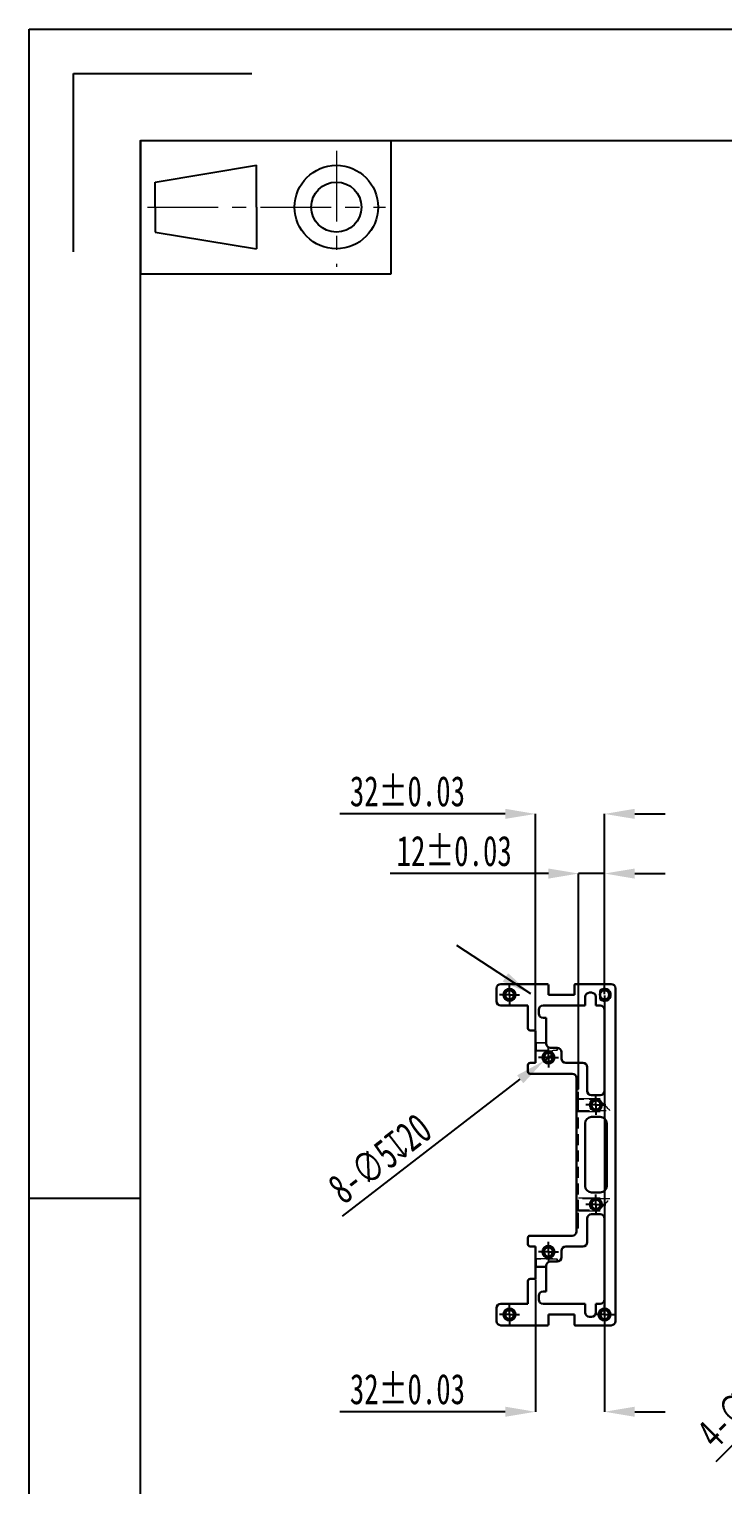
# Model space of a CAD drawing. Header units: millimetres. Extents: x 107 to 791, y -17 to 253.
# Drawn here: x 408.5 to 488.8, y 84.8 to 253.3 of the extents above; entities that cross this region are included whole.
import ezdxf

# ---------------------------------------------------------------- set-up
doc = ezdxf.new("R2010")
doc.units = ezdxf.units.MM
doc.header["$PDSIZE"] = -1
doc.linetypes.add('CENTER', pattern=[10.16, 6.35, -1.27, 1.27, -1.27])
doc.linetypes.add('HIDDEN', pattern=[1.905, 1.27, -0.635])
doc.layers.add('DEFAULT_1', color=7, linetype='CENTER', lineweight=18)
doc.layers.add('SLD-0', color=179, linetype='Continuous')
doc.styles.add('SLDTEXTSTYLE5', font='TXT', dxfattribs={"width": 0.7})
doc.dimstyles.new('SLDDIMSTYLE2', dxfattribs={"dimtxt": 3.5, "dimasz": 3.5, "dimexe": 0, "dimexo": 0.0625, "dimgap": 0.875, "dimtad": 1, "dimlfac": 4, "dimrnd": 1e-09, "dimzin": 12, "dimdsep": 46, "dimtxsty": 'SLDTEXTSTYLE5', "dimblk1": 'NONE', "dimsah": 1, "dimcen": 0, "dimadec": 0, "dimazin": 3, "dimtfac": 1, "dimtmove": 0, "dimatfit": 3, "dimldrblk": 'NONE', "dimfxl": 1, "dimfrac": 2, "dimtolj": 1, "dimtzin": 12, "dimarcsym": 0})
doc.dimstyles.new('SLDDIMSTYLE3', dxfattribs={"dimtxt": 3.5, "dimasz": 3.5, "dimexe": 0, "dimexo": 0.0625, "dimgap": 0.875, "dimtad": 1, "dimlfac": 4, "dimrnd": 1e-09, "dimzin": 12, "dimdsep": 46, "dimtxsty": 'SLDTEXTSTYLE5', "dimsah": 1, "dimcen": 0.09, "dimadec": 0, "dimazin": 3, "dimtol": 1, "dimtp": 0.03, "dimtm": 0.03, "dimtfac": 1, "dimtmove": 0, "dimatfit": 0, "dimfxl": 1, "dimfrac": 2, "dimtolj": 1, "dimarcsym": 0})
doc.dimstyles.new('SLDDIMSTYLE4', dxfattribs={"dimtxt": 3.5, "dimasz": 3.5, "dimexe": 0, "dimexo": 0.0625, "dimgap": 0.875, "dimtad": 1, "dimlfac": 4, "dimrnd": 1e-09, "dimzin": 12, "dimdsep": 46, "dimtxsty": 'SLDTEXTSTYLE5', "dimsah": 1, "dimcen": 0.09, "dimadec": 0, "dimazin": 3, "dimtol": 1, "dimtp": 0.03, "dimtm": 0.03, "dimtfac": 1, "dimtofl": 0, "dimtmove": 0, "dimatfit": 3, "dimfxl": 1, "dimfrac": 2, "dimtolj": 1, "dimarcsym": 0})
doc.dimstyles.new('SLDDIMSTYLE6', dxfattribs={"dimtxt": 0.18, "dimasz": 3.5, "dimexe": 0, "dimexo": 0.0625, "dimgap": 0, "dimtad": 0, "dimtih": 1, "dimtoh": 1, "dimdec": 0, "dimrnd": 1e-09, "dimzin": 0, "dimdsep": 46, "dimtxsty": 'Standard', "dimsah": 1, "dimcen": 0.09, "dimadec": 0, "dimazin": 0, "dimtfac": 3.5, "dimtdec": 0, "dimtofl": 0, "dimtmove": 0, "dimatfit": 3, "dimfxl": 1, "dimfrac": 2, "dimtolj": 1, "dimtzin": 0, "dimarcsym": 0})

# ---------------------------------------------------------------- blocks, each defined once
blk = doc.blocks.new('_D_12')
at = {"layer": 'Defpoints', "color": 0, "transparency": 16777216}
for p in [(517.21, 116.73), (518.27, 117.79)]:
    blk.add_point(p, dxfattribs=at)
at = {"layer": 'SLD-0', "color": 0, "lineweight": -2, "transparency": 16777216}
for p, q in [((518.27, 117.79), (517.21, 116.73)), ((487.98, 87.51), (514.73, 114.26))]:
    blk.add_line(p, q, dxfattribs=at)
at = {"layer": 'SLD-0', "color": 0, "transparency": 16777216}
blk.add_solid([(514.32, 114.67), (515.15, 113.85), (517.21, 116.73)], dxfattribs=at)
at = {"layer": 'SLD-0', "color": 0, "transparency": 16777216, "insert": (485.45, 91.27), "char_height": 3.5, "attachment_point": 1, "rotation": 45, "style": 'SLDTEXTSTYLE5'}
blk.add_mtext('\\A1;4-∅6{\\fGDT;x}12', dxfattribs=at)
blk = doc.blocks.new('_NONE')
blk = doc.blocks.new('_D_15')
at = {"layer": 'Defpoints', "color": 0, "transparency": 16777216}
for p in [(468.08, 133.88), (469.07, 134.65)]:
    blk.add_point(p, dxfattribs=at)
at = {"layer": 'SLD-0', "color": 0, "lineweight": -2, "transparency": 16777216}
for p, q in [((469.07, 134.65), (468.08, 133.88)), ((444.76, 115.88), (465.31, 131.74))]:
    blk.add_line(p, q, dxfattribs=at)
at = {"layer": 'SLD-0', "color": 0, "transparency": 16777216}
blk.add_solid([(464.95, 132.2), (465.67, 131.28), (468.08, 133.88)], dxfattribs=at)
at = {"layer": 'SLD-0', "color": 0, "transparency": 16777216, "insert": (442.73, 119.93), "char_height": 3.5, "attachment_point": 1, "rotation": 37.6678, "style": 'SLDTEXTSTYLE5'}
blk.add_mtext('\\A1;8-∅5{\\fGDT;x}20', dxfattribs=at)
blk = doc.blocks.new('_D_16')
at = {"layer": 'Defpoints', "color": 0, "transparency": 16777216}
for p in [(475.07, 162.45), (475.07, 141.51), (467.07, 137.39)]:
    blk.add_point(p, dxfattribs=at)
at = {"layer": 'SLD-0', "color": 0, "lineweight": -2, "transparency": 16777216}
for p, q in [((463.57, 162.45), (444.44, 162.45)), ((467.07, 137.45), (467.07, 162.45)), ((475.07, 141.58), (475.07, 162.45)), ((478.57, 162.45), (482.07, 162.45))]:
    blk.add_line(p, q, dxfattribs=at)
at = {"layer": 'SLD-0', "color": 0, "transparency": 16777216}
for points in [[(463.57, 163.04), (463.57, 161.87), (467.07, 162.45)], [(478.57, 163.04), (478.57, 161.87), (475.07, 162.45)]]:
    blk.add_solid(points, dxfattribs=at)
at = {"layer": 'SLD-0', "color": 0, "transparency": 16777216, "insert": (452.26, 166.83), "char_height": 3.5, "attachment_point": 2, "style": 'SLDTEXTSTYLE5'}
blk.add_mtext('\\A1;32±0.03', dxfattribs=at)
blk = doc.blocks.new('_D_17')
at = {"layer": 'Defpoints', "color": 0, "transparency": 16777216}
for p in [(475.07, 141.51), (467.07, 108.64), (467.07, 93.26)]:
    blk.add_point(p, dxfattribs=at)
at = {"layer": 'SLD-0', "color": 0, "lineweight": -2, "transparency": 16777216}
for p, q in [((475.07, 141.45), (475.07, 93.26)), ((467.07, 108.58), (467.07, 93.26)), ((463.57, 93.26), (444.44, 93.26)), ((478.57, 93.26), (482.07, 93.26))]:
    blk.add_line(p, q, dxfattribs=at)
at = {"layer": 'SLD-0', "color": 0, "transparency": 16777216}
for points in [[(463.57, 93.85), (463.57, 92.68), (467.07, 93.26)], [(478.57, 93.85), (478.57, 92.68), (475.07, 93.26)]]:
    blk.add_solid(points, dxfattribs=at)
at = {"layer": 'SLD-0', "color": 0, "transparency": 16777216, "insert": (452.26, 97.64), "char_height": 3.5, "attachment_point": 2, "style": 'SLDTEXTSTYLE5'}
blk.add_mtext('\\A1;32±0.03', dxfattribs=at)
blk = doc.blocks.new('_D_18')
at = {"layer": 'Defpoints', "color": 0, "transparency": 16777216}
for p in [(475.07, 155.55), (475.07, 141.51), (472.07, 130.52)]:
    blk.add_point(p, dxfattribs=at)
at = {"layer": 'SLD-0', "color": 0, "lineweight": -2, "transparency": 16777216}
for p, q in [((468.57, 155.55), (450.26, 155.55)), ((472.07, 130.58), (472.07, 155.55)), ((475.07, 155.55), (472.07, 155.55)), ((475.07, 141.58), (475.07, 155.55)), ((478.57, 155.55), (482.07, 155.55))]:
    blk.add_line(p, q, dxfattribs=at)
at = {"layer": 'SLD-0', "color": 0, "transparency": 16777216}
for points in [[(468.57, 156.13), (468.57, 154.96), (472.07, 155.55)], [(478.57, 156.13), (478.57, 154.96), (475.07, 155.55)]]:
    blk.add_solid(points, dxfattribs=at)
at = {"layer": 'SLD-0', "color": 0, "transparency": 16777216, "insert": (457.67, 159.92), "char_height": 3.5, "attachment_point": 2, "style": 'SLDTEXTSTYLE5'}
blk.add_mtext('\\A1;12±0.03', dxfattribs=at)
blk = doc.blocks.new('SW_CENTERMARKSYMBOL_5')
at = {"layer": 'SLD-0', "color": 0}
for p, q in [((-0.625, 0), (-1.15, 0)), ((0, 0), (-0.625, 0)), ((0, 0.625), (0, 1.15)), ((0, 0), (0, 0.625)), ((0, 0), (0, -0.625)), ((0, 0), (0.625, 0)), ((0.625, 0), (1.15, 0)), ((0, -0.625), (0, -1.15))]:
    blk.add_line(p, q, dxfattribs=at)
blk = doc.blocks.new('SW_CENTERMARKSYMBOL_6')
at = {"layer": 'SLD-0', "color": 0}
for p, q in [((-0.625, 0), (-1.15, 0)), ((0, 0), (-0.625, 0)), ((0, 0.625), (0, 1.15)), ((0, 0), (0, 0.625)), ((0, 0), (0, -0.625)), ((0, 0), (0.625, 0)), ((0.625, 0), (1.15, 0)), ((0, -0.625), (0, -1.15))]:
    blk.add_line(p, q, dxfattribs=at)
blk = doc.blocks.new('SW_CENTERMARKSYMBOL_7')
at = {"layer": 'SLD-0', "color": 0}
for p, q in [((-0.625, 0), (-1.15, 0)), ((0, 0), (-0.625, 0)), ((0, 0.625), (0, 1.15)), ((0, 0), (0, 0.625)), ((0, 0), (0, -0.625)), ((0, 0), (0.625, 0)), ((0.625, 0), (1.15, 0)), ((0, -0.625), (0, -1.15))]:
    blk.add_line(p, q, dxfattribs=at)
blk = doc.blocks.new('SW_CENTERMARKSYMBOL_8')
at = {"layer": 'SLD-0', "color": 0}
for p, q in [((-0.625, 0), (-1.15, 0)), ((0, 0), (-0.625, 0)), ((0, 0.625), (0, 1.15)), ((0, 0), (0, 0.625)), ((0, 0), (0, -0.625)), ((0, 0), (0.625, 0)), ((0.625, 0), (1.15, 0)), ((0, -0.625), (0, -1.15))]:
    blk.add_line(p, q, dxfattribs=at)
blk = doc.blocks.new('SW_CENTERMARKSYMBOL_9')
at = {"layer": 'SLD-0', "color": 0}
for p, q in [((-0.625, 0), (-1.15, 0)), ((0, 0), (-0.625, 0)), ((0, 0.625), (0, 1.15)), ((0, 0), (0, 0.625)), ((0, 0), (0, -0.625)), ((0, 0), (0.625, 0)), ((0.625, 0), (1.15, 0)), ((0, -0.625), (0, -1.15))]:
    blk.add_line(p, q, dxfattribs=at)
blk = doc.blocks.new('SW_CENTERMARKSYMBOL_10')
at = {"layer": 'SLD-0', "color": 0}
for p, q in [((-0.625, 0), (-1.15, 0)), ((0, 0), (-0.625, 0)), ((0, 0.625), (0, 1.15)), ((0, 0), (0, 0.625)), ((0, 0), (0, -0.625)), ((0, 0), (0.625, 0)), ((0.625, 0), (1.15, 0)), ((0, -0.625), (0, -1.15))]:
    blk.add_line(p, q, dxfattribs=at)
blk = doc.blocks.new('SW_CENTERMARKSYMBOL_11')
at = {"layer": 'SLD-0', "color": 0}
for p, q in [((-0.625, 0), (-1.15, 0)), ((0, 0), (-0.625, 0)), ((0, 0.625), (0, 1.15)), ((0, 0), (0, 0.625)), ((0, 0), (0, -0.625)), ((0, 0), (0.625, 0)), ((0.625, 0), (1.15, 0)), ((0, -0.625), (0, -1.15))]:
    blk.add_line(p, q, dxfattribs=at)
blk = doc.blocks.new('96_1')
at = {"color": 7, "linetype": 'Continuous'}
for p, q in [((-11.25, 6), (-11.25, -6)), ((11.25, -6), (11.25, 6)), ((-9.93, 2.25), (-0.82, 3.75)), ((-0.82, 0), (-0.82, 3.75)), ((-9.93, 0), (-9.93, 2.25)), ((-9.93, 0), (-9.93, -2.25)), ((-0.82, 0), (-0.82, -3.75)), ((-9.93, -2.25), (-0.82, -3.75)), ((-11.25, -6), (11.25, -6))]:
    blk.add_line(p, q, dxfattribs=at)
for radius in [3.75, 2.25]:
    blk.add_circle((6.34, 0), radius, dxfattribs=at)
at = {"layer": 'DEFAULT_1', "color": 1, "linetype": 'CENTER'}
for p, q in [((6.34, 5.05), (6.34, -5.36)), ((-10.64, 0), (10.74, 0))]:
    blk.add_line(p, q, dxfattribs=at)

msp = doc.modelspace()

# ---------------------------------------------------------------- linework, layer by layer
at = {"color": 7, "linetype": 'Continuous'}
for p, q in [((408.4676, -17.3109), (408.4676, 253.2739)), ((408.4676, 253.2739), (791.1519, 253.2739)), ((413.6216, 227.5039), (413.6216, 248.1199)), ((413.6216, 248.1199), (434.2376, 248.1199)), ((421.3526, -4.426), (421.3526, 240.3889)), ((421.3526, 240.3889), (778.2669, 240.3889)), ((408.4676, 117.9815), (421.3526, 117.9815))]:
    msp.add_line(p, q, dxfattribs=at)
at = {"color": 7, "linetype": 'Continuous', "lineweight": 30}
for p, q in [((462.5747, 142.2637), (462.5747, 140.7637)), ((463.0747, 142.7637), (468.4497, 142.7637)), ((468.5747, 141.5137), (468.5747, 142.6387)), ((471.5747, 142.6387), (471.5747, 141.5137)), ((471.6997, 142.7637), (475.8247, 142.7637)), ((473.3247, 141.7637), (473.5747, 141.7637)), ((474.5747, 141.0238), (474.5747, 142.0036)), ((476.3247, 103.7637), (476.3247, 142.2637)), ((463.0747, 140.2637), (466.1997, 140.2637)), ((466.1997, 140.2637), (466.1997, 137.6387)), ((472.8247, 140.2637), (467.9497, 140.2637)), ((471.5747, 141.5137), (468.5747, 141.5137)), ((472.8247, 140.2637), (472.8247, 141.2637)), ((474.0747, 141.2637), (474.0747, 140.2637)), ((474.5747, 140.2637), (474.0747, 140.2637)), ((467.4497, 139.355), (467.4497, 139.7637)), ((468.3247, 138.855), (467.9497, 138.855)), ((468.3247, 138.855), (468.3247, 135.8887)), ((475.0747, 130.3887), (475.0747, 139.7637)), ((466.4497, 137.3887), (467.0747, 137.3887)), ((467.0747, 137.3887), (467.0747, 133.6387)), ((468.8247, 135.3887), (469.5747, 135.3887)), ((470.0747, 134.8887), (470.0747, 134.1387)), ((466.1997, 132.6387), (466.1997, 133.3887)), ((467.0747, 133.6387), (466.4497, 133.6387)), ((470.5747, 133.6387), (472.5747, 133.6387)), ((473.0747, 133.1387), (473.0747, 130.3887)), ((466.4497, 132.3887), (471.3247, 132.3887)), ((471.8247, 114.1387), (471.8247, 131.8887)), ((473.5747, 129.8887), (474.5747, 129.8887)), ((472.8247, 119.3887), (472.8247, 126.6387)), ((473.5747, 127.3887), (474.5747, 127.3887)), ((475.3247, 126.6387), (475.3247, 119.3887)), ((474.5747, 118.6387), (473.5747, 118.6387)), ((473.0747, 115.6387), (473.0747, 112.8887)), ((474.5747, 116.1387), (473.5747, 116.1387)), ((475.0747, 106.2637), (475.0747, 115.6387)), ((466.1997, 113.3887), (466.1997, 112.6387)), ((466.4497, 113.6387), (471.3247, 113.6387)), ((467.0747, 112.3887), (466.4497, 112.3887)), ((467.0747, 108.6387), (467.0747, 112.3887)), ((470.0747, 111.8887), (470.0747, 111.1387)), ((472.5747, 112.3887), (470.5747, 112.3887)), ((468.3247, 110.1387), (468.3247, 107.1725)), ((469.5747, 110.6387), (468.8247, 110.6387)), ((466.1997, 108.3887), (466.1997, 105.7637)), ((467.0747, 108.6387), (466.4497, 108.6387)), ((467.4497, 106.2637), (467.4497, 106.6725)), ((467.9497, 107.1725), (468.3247, 107.1725)), ((462.5747, 105.2637), (462.5747, 103.7637)), ((466.1997, 105.7637), (463.0747, 105.7637)), ((467.9497, 105.7637), (472.8247, 105.7637)), ((468.5747, 104.5137), (471.5747, 104.5137)), ((468.5747, 103.3887), (468.5747, 104.5137)), ((471.5747, 104.5137), (471.5747, 103.3887)), ((472.8247, 104.7637), (472.8247, 105.7637)), ((474.0747, 105.7637), (474.0747, 104.7637)), ((474.0747, 105.7637), (474.5747, 105.7637)), ((463.0747, 103.2637), (468.4497, 103.2637)), ((471.6997, 103.2637), (475.8247, 103.2637)), ((473.5747, 104.2637), (473.3247, 104.2637))]:
    msp.add_line(p, q, dxfattribs=at)
at = {"color": 7, "linetype": 'HIDDEN', "lineweight": 0}
for p, q in [((467.2122, 135.9262), (467.0747, 136.0637)), ((467.0747, 134.9637), (467.2122, 135.1012)), ((467.2122, 135.1012), (467.2122, 135.9262)), ((468.3247, 135.9262), (467.2122, 135.9262)), ((467.2122, 135.1012), (469.5997, 135.1012)), ((469.0747, 135.0137), (469.0747, 135.1012)), ((469.0747, 135.0137), (469.0747, 135.1012)), ((469.0747, 135.0137), (469.0747, 135.1012)), ((469.0747, 135.0137), (469.0747, 135.1012)), ((469.0747, 135.0137), (469.0747, 135.1012)), ((469.0747, 135.0137), (469.0747, 135.1012)), ((469.0747, 135.0137), (469.0747, 135.1012)), ((469.0747, 135.0137), (469.0747, 135.1012)), ((469.5997, 135.1012), (469.5997, 135.3881)), ((469.5997, 135.1012), (469.7523, 135.3552)), ((472.0747, 130.5208), (471.8247, 130.5208)), ((472.0747, 130.5137), (471.8247, 130.5137)), ((472.0747, 129.7637), (471.8247, 129.7637)), ((472.0747, 129.0067), (472.0747, 130.5208)), ((472.0747, 129.0137), (471.8247, 129.0137)), ((472.0747, 129.0067), (471.8247, 129.0067)), ((474.5747, 129.3887), (472.0747, 129.3887)), ((472.0747, 116.5137), (472.0747, 129.0067)), ((472.0747, 128.1387), (475.6997, 128.1387)), ((474.5747, 129.2637), (474.5747, 129.3887)), ((472.0747, 116.5137), (471.8247, 116.5137)), ((475.6997, 117.8887), (472.0747, 117.8887)), ((472.0747, 116.6387), (474.5747, 116.6387)), ((472.0747, 115.0137), (472.0747, 116.5137)), ((474.5747, 116.6387), (474.5747, 116.7637)), ((472.0747, 116.0137), (471.8247, 116.0137)), ((472.0747, 115.7637), (471.8247, 115.7637)), ((472.0747, 115.0137), (471.8247, 115.0137)), ((472.0747, 114.5137), (472.0747, 115.0137)), ((472.0747, 114.5137), (471.8247, 114.5137)), ((467.2122, 110.9262), (467.0747, 111.0637)), ((467.0747, 109.9637), (467.2122, 110.1012)), ((467.2122, 110.1012), (467.2122, 110.9262)), ((469.5997, 110.9262), (467.2122, 110.9262)), ((467.2122, 110.1012), (468.3247, 110.1012)), ((469.0747, 111.0137), (469.0747, 110.9262)), ((469.0747, 111.0137), (469.0747, 110.9262)), ((469.0747, 111.0137), (469.0747, 110.9262)), ((469.0747, 111.0137), (469.0747, 110.9262)), ((469.0747, 111.0137), (469.0747, 110.9262)), ((469.0747, 111.0137), (469.0747, 110.9262)), ((469.0747, 111.0137), (469.0747, 110.9262)), ((469.0747, 111.0137), (469.0747, 110.9262)), ((469.5997, 110.6394), (469.5997, 110.9262)), ((469.7523, 110.6723), (469.5997, 110.9262))]:
    msp.add_line(p, q, dxfattribs=at)
at = {"color": 7, "linetype": 'Continuous', "lineweight": 0}
for p, q in [((467.1247, 136.0137), (468.3247, 136.0137)), ((467.1247, 136.0137), (468.3247, 136.0137)), ((467.1247, 136.0137), (468.3247, 136.0137)), ((467.1247, 136.0137), (468.3247, 136.0137)), ((467.1247, 136.0137), (468.3247, 136.0137)), ((467.1247, 136.0137), (468.3247, 136.0137)), ((467.1247, 136.0137), (468.3247, 136.0137)), ((467.1247, 136.0137), (468.3247, 136.0137)), ((467.1247, 135.0137), (469.0747, 135.0137)), ((467.1247, 135.0137), (469.0747, 135.0137)), ((467.1247, 135.0137), (469.0747, 135.0137)), ((467.1247, 135.0137), (469.0747, 135.0137)), ((467.1247, 135.0137), (469.0747, 135.0137)), ((467.1247, 135.0137), (469.0747, 135.0137)), ((467.1247, 135.0137), (469.0747, 135.0137)), ((467.1247, 135.0137), (469.0747, 135.0137)), ((472.0747, 129.5137), (474.5747, 129.5137)), ((472.0747, 129.5137), (474.5747, 129.5137)), ((472.0747, 128.0137), (474.5747, 128.0137)), ((472.0747, 128.0137), (474.5747, 128.0137)), ((472.0747, 118.0137), (474.5747, 118.0137)), ((472.0747, 118.0137), (474.5747, 118.0137)), ((472.0747, 116.5137), (474.5747, 116.5137)), ((472.0747, 116.5137), (474.5747, 116.5137)), ((467.1247, 111.0137), (469.0747, 111.0137)), ((467.1247, 111.0137), (469.0747, 111.0137)), ((467.1247, 111.0137), (469.0747, 111.0137)), ((467.1247, 111.0137), (469.0747, 111.0137)), ((467.1247, 111.0137), (469.0747, 111.0137)), ((467.1247, 111.0137), (469.0747, 111.0137)), ((467.1247, 111.0137), (469.0747, 111.0137)), ((467.1247, 111.0137), (469.0747, 111.0137)), ((467.1247, 110.0137), (468.3247, 110.0137)), ((467.1247, 110.0137), (468.3247, 110.0137)), ((467.1247, 110.0137), (468.3247, 110.0137)), ((467.1247, 110.0137), (468.3247, 110.0137)), ((467.1247, 110.0137), (468.3247, 110.0137)), ((467.1247, 110.0137), (468.3247, 110.0137)), ((467.1247, 110.0137), (468.3247, 110.0137)), ((467.1247, 110.0137), (468.3247, 110.0137))]:
    msp.add_line(p, q, dxfattribs=at)
at = {"color": 7, "linetype": 'HIDDEN', "lineweight": 0, "flags": 128}
for points in [[(475.6997, 128.1387), (475.6897, 128.1487), (475.6603, 128.1781), (475.6122, 128.2262), (475.5471, 128.2913), (475.467, 128.3714), (475.3744, 128.464), (475.2723, 128.5661), (475.1639, 128.6745), (475.0527, 128.7857), (474.9422, 128.8962), (474.8359, 129.0025), (474.7372, 129.1012), (474.6492, 129.1892), (474.5747, 129.2637)], [(474.5747, 116.7637), (474.6492, 116.8382), (474.7372, 116.9263), (474.8359, 117.025), (474.9422, 117.1313), (475.0527, 117.2418), (475.1639, 117.353), (475.2723, 117.4614), (475.3744, 117.5635), (475.467, 117.6561), (475.5471, 117.7362), (475.6122, 117.8013), (475.6603, 117.8494), (475.6897, 117.8788), (475.6997, 117.8887)]]:
    msp.add_lwpolyline(points, dxfattribs=at)
at = {"color": 7, "linetype": 'Continuous', "lineweight": 30}
for centre, radius in [((464.0747, 141.5137), 0.7), ((464.0747, 141.5137), 0.525), ((468.5747, 134.2637), 0.7), ((468.5747, 134.2637), 0.525), ((474.0747, 128.7637), 0.7), ((474.0747, 128.7637), 0.525), ((474.0747, 117.2637), 0.7), ((474.0747, 117.2637), 0.525), ((468.5747, 111.7637), 0.7), ((468.5747, 111.7637), 0.525), ((464.0747, 104.5137), 0.7), ((464.0747, 104.5137), 0.525), ((475.0747, 104.5137), 0.7), ((475.0747, 104.5137), 0.525)]:
    msp.add_circle(centre, radius, dxfattribs=at)
for centre, radius, start, end in [((463.0747, 142.2637), 0.5, 90, 180), ((468.4497, 142.6387), 0.125, 0, 90), ((471.6997, 142.6387), 0.125, 90, 180), ((473.3247, 141.2637), 0.5, 90, 180), ((473.5747, 141.2637), 0.5, 0, 90), ((475.0747, 141.5137), 0.7, 224.415309, 135.584691), ((475.0747, 141.5137), 0.525, 197.75279, 162.24721), ((475.8247, 142.2637), 0.5, 0, 90), ((463.0747, 140.7637), 0.5, 180, 270), ((467.9497, 139.7637), 0.5, 90, 180), ((474.5747, 139.7637), 0.5, 360, 90), ((467.9497, 139.355), 0.5, 180, 270), ((466.4497, 137.6387), 0.25, 180, 270), ((468.8247, 135.8887), 0.5, 180, 270), ((469.5747, 134.8887), 0.5, 0, 90), ((466.4497, 133.3887), 0.25, 90, 180), ((470.5747, 134.1387), 0.5, 180, 270), ((472.5747, 133.1387), 0.5, 0, 90), ((466.4497, 132.6387), 0.25, 180, 270), ((471.3247, 131.8887), 0.5, 0, 90), ((473.5747, 130.3887), 0.5, 180, 270), ((474.5747, 130.3887), 0.5, 270, 0), ((473.5747, 126.6387), 0.75, 90, 180), ((474.5747, 126.6387), 0.75, 0, 90), ((473.5747, 119.3887), 0.75, 180, 270), ((474.5747, 119.3887), 0.75, 270, 0), ((473.5747, 115.6387), 0.5, 90, 180), ((474.5747, 115.6387), 0.5, 0, 90), ((466.4497, 113.3887), 0.25, 90, 180), ((471.3247, 114.1387), 0.5, 270, 0), ((472.5747, 112.8887), 0.5, 270, 0), ((466.4497, 112.6387), 0.25, 180, 270), ((470.5747, 111.8887), 0.5, 90, 180), ((468.8247, 110.1387), 0.5, 90, 180), ((469.5747, 111.1387), 0.5, 270, 0), ((466.4497, 108.3887), 0.25, 90, 180), ((467.9497, 106.6725), 0.5, 90, 180), ((467.9497, 106.2637), 0.5, 180, 270), ((474.5747, 106.2637), 0.5, 270, 0), ((463.0747, 105.2637), 0.5, 90, 180), ((473.3247, 104.7637), 0.5, 180, 270), ((473.5747, 104.7637), 0.5, 270, 0), ((463.0747, 103.7637), 0.5, 180, 270), ((468.4497, 103.3887), 0.125, 270, 0), ((471.6997, 103.3887), 0.125, 180, 270), ((475.8247, 103.7637), 0.5, 270, 0)]:
    msp.add_arc(centre, radius, start, end, dxfattribs=at)
at = {"color": 7, "linetype": 'Continuous', "lineweight": 0}
for centre in [(464.0747, 141.5137), (475.0747, 141.5137), (468.5747, 134.2637), (474.0747, 128.7637), (474.0747, 117.2637), (468.5747, 111.7637), (464.0747, 104.5137), (475.0747, 104.5137)]:
    msp.add_arc(centre, 0.625, 255, 195, dxfattribs=at)
at = {"color": 7, "linetype": 'HIDDEN', "lineweight": 0}
for points, knots in [([(469.7482, 135.3577), (469.7492, 135.3573), (469.7538, 135.3556), (469.6951, 135.3777), (469.635, 135.3843), (469.5997, 135.3881)], [0, 0, 0, 0, 0.10430242, 0.47280092, 1, 1, 1, 1]), ([(469.5997, 110.6394), (469.6328, 110.6429), (469.6898, 110.6489), (469.7492, 110.6701), (469.7484, 110.6699), (469.7482, 110.6698)], [0, 0, 0, 0, 0.49101844, 0.84257085, 1, 1, 1, 1])]:
    msp.add_open_spline(points, degree=3, knots=knots, dxfattribs=at)

# ---------------------------------------------------------------- block references
at = {"color": 2, "linetype": 'Continuous', "xscale": 1.288499418886255, "yscale": 1.288499418886255, "zscale": 1.288499418886255}
msp.add_blockref('96_1', (435.8611, 232.6779), dxfattribs=at)
at = {"layer": 'SLD-0'}
for name, p in [('SW_CENTERMARKSYMBOL_10', (464.0747, 141.5137)), ('SW_CENTERMARKSYMBOL_7', (468.5747, 134.2637)), ('SW_CENTERMARKSYMBOL_11', (474.0747, 128.7637)), ('SW_CENTERMARKSYMBOL_8', (474.0747, 117.2637)), ('SW_CENTERMARKSYMBOL_6', (468.5747, 111.7637)), ('SW_CENTERMARKSYMBOL_9', (464.0747, 104.5137)), ('SW_CENTERMARKSYMBOL_5', (475.0747, 104.5137))]:
    msp.add_blockref(name, p, dxfattribs=at)

# ---------------------------------------------------------------- dimensions: what is measured, and where the dimension line sits
at = {"layer": 'SLD-0', "color": 3}
for base, p1, p2, picture, middle in [((475.0747, 162.4542), (467.0747, 137.3887), (475.0747, 141.5137), '_D_16', (452.258, 162.4542)), ((467.0747, 93.2637), (475.0747, 141.5137), (467.0747, 108.6387), '_D_17', (452.258, 93.2637))]:
    dim = msp.add_linear_dim(base=base, p1=p1, p2=p2, dimstyle='SLDDIMSTYLE4', dxfattribs=at)
    dim.commit()
    dim.dimension.update_dxf_attribs({"geometry": picture, "text_midpoint": middle, "dimtype": 160})
dim = msp.add_linear_dim(base=(475.0747, 155.5464), p1=(472.0747, 130.5208), p2=(475.0747, 141.5137), angle=0, dimstyle='SLDDIMSTYLE3', dxfattribs=at)
dim.commit()
dim.dimension.update_dxf_attribs({"geometry": '_D_18', "text_midpoint": (457.6663, 155.5464), "dimtype": 160})
for p1, p2, text, picture, middle in [((469.0694, 134.6457), (468.0799, 133.8818), '8-<>{\\fGDT;x}20', '_D_15', (451.9465, 121.4269)), ((518.2703, 117.7941), (517.2096, 116.7334), '4-<>{\\fGDT;x}12', '_D_12', (494.2586, 93.7823))]:
    dim = msp.add_diameter_dim_2p(p1=p1, p2=p2, text=text, dimstyle='SLDDIMSTYLE2', dxfattribs=at)
    dim.commit()
    dim.dimension.update_dxf_attribs({"geometry": picture, "text_midpoint": middle, "dimtype": 163})

# ---------------------------------------------------------------- leaders
at = {"layer": 'SLD-0'}
msp.add_leader([(466.5263, 141.6107), (457.9822, 147.2074)], dimstyle='SLDDIMSTYLE6', dxfattribs=at)

doc.saveas('drawing.dxf')
